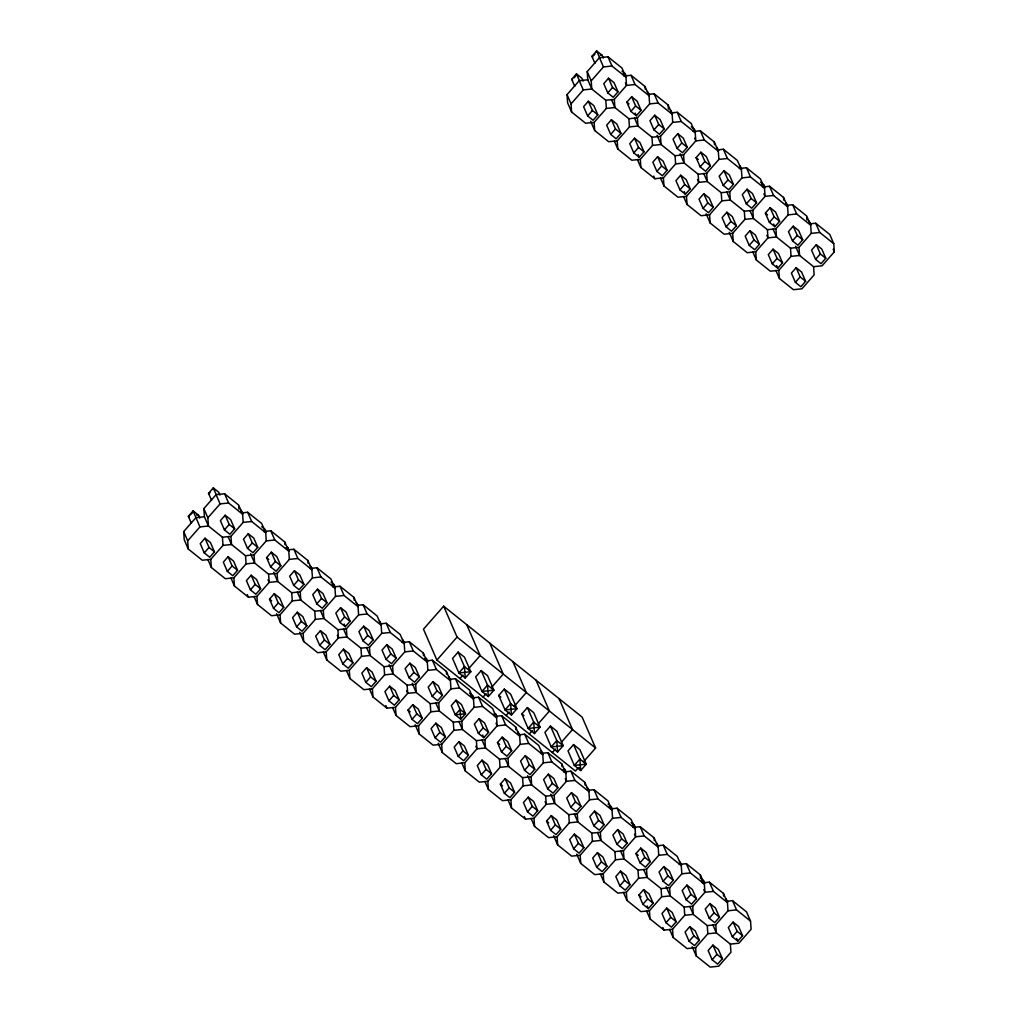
<?xml version="1.0" encoding="UTF-8"?>
<svg xmlns="http://www.w3.org/2000/svg" width="1018" height="1018" viewBox="0 0 1018 1018"><rect width="100%" height="100%" fill="white"/><g stroke="black" fill="none" stroke-linecap="round" stroke-linejoin="round"><path stroke-width="1.5" d="M193.076 512.156L193.115 510.883L198.574 515.248L199.782 518.035M213.246 489.149L213.296 487.889L218.743 492.254L219.964 495.041M576.43 75.167L576.481 73.894L581.927 78.271L583.136 81.058M596.612 52.172L596.65 50.9L602.109 55.265L603.318 58.051M574.737 86.288L571.709 79.328L576.481 73.894L579.509 80.867M594.919 63.294L591.891 56.334L596.65 50.9L599.678 57.861M192.275 513.059L188.355 516.317L191.384 523.277M574.05 77.89L575.641 76.07M593.43 55.786L595.021 53.979M230.946 536.333L231.519 544.503L223.006 545.394L210.777 559.34L202.251 560.218L188.254 549.007L184.245 539.782L183.673 531.612L195.901 517.666L204.427 516.775L208.436 526.013L222.433 537.224L230.946 536.333L243.187 522.399L251.701 521.509L265.698 532.719L266.271 540.889L254.042 554.835L245.516 555.713L231.519 544.503L228.083 536.588M204.427 516.775L203.854 508.606L216.083 494.672L224.596 493.781L238.594 504.992L242.615 514.23L243.187 522.399M614.312 99.357L614.885 107.526L606.372 108.404L594.13 122.351L585.617 123.242L571.62 112.031L567.599 102.793L567.026 94.623L579.267 80.676L587.78 79.798L591.789 89.024L605.786 100.248L614.312 99.357L626.541 85.41L635.054 84.519L649.051 95.73L649.624 103.9L637.395 117.846L628.882 118.737L614.885 107.526L611.436 99.611M587.78 79.798L587.208 71.629L599.437 57.682L607.962 56.792L621.96 68.015L625.968 77.241L626.541 85.41L625.396 82.776M188.254 549.007L187.681 540.838L199.922 526.904L208.436 526.013L207.863 517.844L203.854 508.606M207.863 517.844L220.092 503.897L228.617 503.007L242.615 514.23M571.62 112.031L571.047 103.861L583.276 89.915L591.789 89.024L591.216 80.855L587.208 71.629M591.216 80.855L603.458 66.921L611.971 66.03L625.968 77.241M205 538.217L200.241 543.65L204.249 552.889L209.708 557.253L214.467 551.82L210.459 542.581L205 538.217L209.021 547.455L214.467 551.82M225.182 515.223L220.41 520.656L224.431 529.882L229.877 534.246L234.649 528.826L230.628 519.587L225.182 515.223L229.19 524.448L234.649 528.826M588.366 101.227L583.594 106.661L587.615 115.899L593.061 120.264L597.833 114.83L593.812 105.605L588.366 101.227L592.374 110.466L597.833 114.83M608.535 78.233L603.776 83.667L607.784 92.905L613.243 97.27L618.002 91.836L613.994 82.598L608.535 78.233L612.556 87.472L618.002 91.836M204.249 552.889L209.021 547.455M224.431 529.882L229.19 524.448M587.615 115.899L592.374 110.466M607.784 92.905L612.556 87.472M228.096 556.706L223.324 562.14L227.332 571.378L232.791 575.743L237.563 570.309L233.542 561.083L228.096 556.706L232.104 565.944L237.563 570.309M248.265 533.712L243.506 539.146L247.514 548.384L252.973 552.749L257.732 547.315L253.724 538.077L248.265 533.712L252.286 542.95L257.732 547.315M611.449 119.73L606.677 125.163L610.698 134.389L616.157 138.766L620.916 133.333L616.908 124.094L611.449 119.73L615.457 128.955L620.916 133.333M626.859 102.156L631.631 96.723L637.077 101.1L641.098 110.326L636.326 115.759L630.88 111.395L626.859 102.156L629.035 103.912M227.332 571.378L232.104 565.944M247.514 548.384L252.286 542.95M610.698 134.389L615.457 128.955M630.88 111.395L635.639 105.961L631.631 96.723M207.901 559.595L211.35 567.51L225.347 578.72L233.86 577.83L246.089 563.883L254.615 563.005L268.612 574.216L277.125 573.325L289.354 559.378L297.88 558.5L311.877 569.711L312.45 577.88L300.208 591.827L291.695 592.705L277.698 581.494L273.689 572.269M590.694 121.295L594.703 130.52L608.7 141.731L617.213 140.853L629.455 126.906L637.968 126.016L651.965 137.226L660.478 136.348L672.72 122.402L681.233 121.511L695.23 132.722L695.803 140.891L683.574 154.838L675.049 155.729L661.051 144.505L657.043 135.279M251.179 575.208L246.407 580.642L250.428 589.867L255.874 594.245L260.646 588.811L256.625 579.573L251.179 575.208L255.187 584.434L260.646 588.811M266.589 557.635L271.348 552.201L276.807 556.579L280.828 565.804L276.056 571.238L270.597 566.873L266.589 557.635L268.765 559.391M634.532 138.219L629.773 143.653L633.781 152.891L639.24 157.256L644 151.822L639.991 142.596L634.532 138.219L638.553 147.457L644 151.822M654.714 115.225L649.942 120.658L653.963 129.884L659.41 134.261L664.181 128.828L660.173 119.59L654.714 115.225L658.722 124.45L664.181 128.828M250.428 589.867L255.187 584.434M270.597 566.873L275.369 561.44L271.348 552.201M633.781 152.891L638.553 147.457M653.963 129.884L658.722 124.45M230.997 578.084L234.433 585.999L248.43 597.21L256.943 596.332L269.185 582.385L277.698 581.494L277.125 573.325M614.35 141.108L617.799 149.01L631.796 160.233L640.309 159.342L652.538 145.396L661.051 144.505L660.478 136.348M269.503 599.131L274.262 593.698L279.721 598.075L283.729 607.301L278.97 612.734L273.511 608.37L269.503 599.131L271.679 600.875M294.444 570.704L289.672 576.137L293.693 585.363L299.139 589.74L303.911 584.307L299.89 575.068L294.444 570.704L298.452 579.929L303.911 584.307M657.628 156.721L652.856 162.155L656.877 171.38L662.324 175.745L667.095 170.324L663.074 161.086L657.628 156.721L661.636 165.947L667.095 170.324M677.797 133.714L673.038 139.148L677.046 148.386L682.505 152.751L687.265 147.317L683.256 138.092L677.797 133.714L681.818 142.953L687.265 147.317M273.511 608.37L278.283 602.936L274.262 593.698M293.693 585.363L298.452 579.929M656.877 171.38L661.636 165.947M677.046 148.386L681.818 142.953M254.08 596.586L257.516 604.488L271.513 615.712L280.039 614.821L292.268 600.875L300.781 599.984L314.778 611.207L323.304 610.316L335.533 596.37L344.046 595.479L358.043 606.703L358.616 614.872L346.387 628.806L337.874 629.697L323.877 618.486L320.428 610.571M637.433 159.597L640.882 167.512L654.879 178.723L663.392 177.832L675.634 163.898L684.147 163.007L698.144 174.218L706.657 173.327L718.886 159.393L727.412 158.503L741.409 169.713L741.982 177.883L729.741 191.829L721.228 192.707L707.23 181.497L703.794 173.582M297.358 612.2L292.586 617.633L296.594 626.859L302.053 631.224L306.825 625.79L302.804 616.564L297.358 612.2L301.366 621.425L306.825 625.79M317.527 589.193L312.768 594.627L316.776 603.865L322.235 608.23L326.994 602.796L322.986 593.57L317.527 589.193L321.548 598.431L326.994 602.796M680.711 175.211L675.939 180.644L679.96 189.882L685.407 194.247L690.179 188.814L686.17 179.575L680.711 175.211L684.72 184.449L690.179 188.814M696.121 157.65L700.893 152.216L706.339 156.581L710.36 165.807L705.589 171.24L700.142 166.876L696.121 157.65L698.297 159.393M296.594 626.859L301.366 621.425M316.776 603.865L321.548 598.431M679.96 189.882L684.72 184.449M700.142 166.876L704.901 161.442L700.893 152.216M276.591 613.752L280.612 622.991L294.609 634.201L303.122 633.311L315.351 619.377L323.877 618.486L323.304 610.316M660.529 178.086L663.965 186.001L677.963 197.212L686.476 196.334L698.717 182.387L707.23 181.497L706.657 173.327M320.441 630.689L315.669 636.123L319.69 645.348L325.136 649.726L329.908 644.292L325.887 635.054L320.441 630.689L324.449 639.928L329.908 644.292M340.61 607.695L335.851 613.129L339.859 622.354L345.318 626.719L350.09 621.285L346.069 612.06L340.61 607.695L344.631 616.921L350.09 621.285M703.794 193.7L699.035 199.134L703.044 208.372L708.503 212.737L713.262 207.303L709.253 198.077L703.794 193.7L707.815 202.938L713.262 207.303M723.976 170.706L719.204 176.139L723.225 185.378L728.672 189.742L733.444 184.309L729.422 175.071L723.976 170.706L727.985 179.944L733.444 184.309M319.69 645.348L324.449 639.928M339.859 622.354L344.631 616.921M703.044 208.372L707.815 202.938M723.225 185.378L727.985 179.944M299.686 632.254L303.695 641.48L317.692 652.691L326.205 651.813L338.447 637.866L346.96 636.975L360.957 648.186L369.47 647.308L381.712 633.361L390.225 632.471L404.222 643.681L404.795 651.851L392.566 665.797L384.041 666.688L370.043 655.477L366.607 647.563M683.612 196.589L687.061 204.503L701.058 215.714L709.571 214.823L721.8 200.877L730.313 199.999L744.311 211.21L752.836 210.319L765.065 196.372L773.578 195.494L787.576 206.705L788.148 214.874L775.92 228.821L767.407 229.699L753.409 218.488L749.961 210.573M343.524 649.179L338.765 654.612L342.773 663.851L348.232 668.215L352.991 662.782L348.983 653.556L343.524 649.179L347.545 658.417L352.991 662.782M363.706 626.185L358.934 631.618L362.955 640.844L368.401 645.221L373.173 639.788L369.152 630.549L363.706 626.185L367.714 635.423L373.173 639.788M726.89 212.202L722.118 217.636L726.139 226.861L731.586 231.239L736.358 225.805L732.336 216.567L726.89 212.202L730.899 221.428L736.358 225.805M747.059 189.195L742.3 194.629L746.309 203.867L751.768 208.232L756.527 202.798L752.518 193.573L747.059 189.195L751.08 198.434L756.527 202.798M342.773 663.851L347.545 658.417M362.955 640.844L367.714 635.423M726.139 226.861L730.899 221.428M746.309 203.867L751.08 198.434M323.342 652.067L326.778 659.982L340.776 671.193L349.301 670.302L361.53 656.355L370.043 655.477L369.47 647.308M706.123 213.755L710.144 222.993L724.142 234.204L732.655 233.326L744.883 219.379L753.409 218.488L752.836 210.319M366.62 667.681L361.848 673.114L365.856 682.34L371.315 686.717L376.087 681.284L372.066 672.045L366.62 667.681L370.628 676.906L376.087 681.284M386.789 644.674L382.03 650.108L386.038 659.346L391.497 663.711L396.256 658.277L392.248 649.051L386.789 644.674L390.81 653.912L396.256 658.277M749.973 230.692L745.201 236.125L749.223 245.363L754.669 249.728L759.441 244.295L755.432 235.069L749.973 230.692L753.982 239.93L759.441 244.295M765.383 213.131L770.155 207.697L775.601 212.062L779.623 221.3L774.851 226.734L769.392 222.357L765.383 213.131L767.559 214.874M365.856 682.34L370.628 676.906M386.038 659.346L390.81 653.912M749.223 245.363L753.982 239.93M769.392 222.357L774.164 216.923L770.155 207.697M583.492 761.833L595.594 748.039L582.169 717.143L443.644 606.181L423.463 629.175L436.9 660.071L575.424 771.033L578.453 767.585M346.425 670.557L349.874 678.472L363.871 689.682L372.384 688.804L384.613 674.858L393.139 673.967L407.136 685.178L415.649 684.287L427.878 670.353L436.404 669.462L450.401 680.673L450.974 688.842L438.733 702.789L430.22 703.68L416.222 692.456L412.214 683.231M729.219 232.257L733.227 241.482L747.225 252.706L755.738 251.815L767.979 237.868L776.492 236.978L790.49 248.201L799.003 247.31L811.244 233.364L819.757 232.473L833.755 243.696L834.327 251.853L822.099 265.8L813.573 266.691L799.575 255.48L795.567 246.241M389.703 686.17L384.931 691.604L388.952 700.842L394.399 705.207L399.171 699.773L395.149 690.535L389.703 686.17L393.711 695.409L399.171 699.773M409.872 663.176L405.113 668.61L409.121 677.835L414.581 682.213L419.352 676.779L415.331 667.541L409.872 663.176L413.893 672.402L419.352 676.779M773.056 249.194L768.297 254.627L772.306 263.853L777.765 268.218L782.524 262.784L778.515 253.558L773.056 249.194L777.078 258.419L782.524 262.784M793.238 226.187L788.466 231.62L792.488 240.859L797.934 245.223L802.706 239.79L798.685 230.552L793.238 226.187L797.247 235.425L802.706 239.79M388.952 700.842L393.711 695.409M409.121 677.835L413.893 672.402M772.306 263.853L777.078 258.419M792.488 240.859L797.247 235.425M369.521 689.046L372.957 696.961L386.955 708.184L395.468 707.294L407.709 693.347L416.222 692.456L415.649 684.287M436.9 660.071L457.069 637.077L443.644 606.181M752.875 252.07L756.31 259.984L770.321 271.195L778.834 270.304L791.062 256.358L799.575 255.48L799.003 247.31M458.125 652.105L452.565 658.442L458.876 672.949L465.239 678.052L470.8 671.715L464.488 657.195L458.125 652.105L464.437 666.612L465.239 678.052M408.027 710.093L412.786 704.672L418.245 709.037L422.254 718.263L417.495 723.696L412.036 719.332L408.027 710.093L410.203 711.849M432.968 681.666L428.196 687.099L432.217 696.337L437.664 700.702L442.436 695.269L438.414 686.03L432.968 681.666L436.976 690.904L442.436 695.269M796.152 267.683L791.38 273.117L795.402 282.342L800.848 286.72L805.62 281.286L801.599 272.048L796.152 267.683L800.161 276.921L805.62 281.286M816.321 244.689L811.562 250.123L815.571 259.348L821.03 263.713L825.789 258.279L821.78 249.054L816.321 244.689L820.343 253.915L825.789 258.279M412.036 719.332L416.807 713.898L412.786 704.672M432.217 696.337L436.976 690.904M795.402 282.342L800.161 276.921M815.571 259.348L820.343 253.915M392.604 707.548L396.04 715.463L410.038 726.674L418.563 725.783L430.792 711.837L439.305 710.958L453.303 722.169L461.828 721.278L474.057 707.332L482.57 706.454L496.568 717.665L497.14 725.834L484.912 739.781L476.399 740.659L462.401 729.448L458.953 721.533M459.983 678.561L463.012 675.112M469.069 668.215L480.165 655.567L466.728 624.67M481.221 670.595L475.661 676.932L481.972 691.451L488.335 696.541L493.895 690.204L487.584 675.697L481.221 670.595L487.533 685.114L488.335 696.541M435.882 723.162L431.11 728.595L435.119 737.821L440.578 742.198L445.35 736.765L441.328 727.526L435.882 723.162L439.891 732.387L445.35 736.765M456.051 700.168L451.292 705.589L455.3 714.827L460.76 719.192L465.519 713.758L461.51 704.532L456.051 700.168L460.072 709.393L460.76 719.192M435.119 737.821L439.891 732.387M415.115 724.727L419.136 733.953L433.134 745.163L441.647 744.285L453.875 730.339L462.401 729.448L461.828 721.278M483.066 697.063L486.095 693.614M492.152 686.705L503.248 674.056L489.811 643.16M498.744 695.434L504.304 689.084L510.667 694.187L516.979 708.706L511.418 715.043L505.055 709.94L498.744 695.434L500.869 697.126M458.965 741.651L454.193 747.085L458.215 756.323L463.661 760.688L468.433 755.254L464.412 746.029L458.965 741.651L462.974 750.89L468.433 755.254M479.134 718.657L474.375 724.091L478.384 733.316L483.843 737.694L488.602 732.26L484.593 723.022L479.134 718.657L483.156 727.883L488.602 732.26M458.215 756.323L462.974 750.89M478.384 733.316L483.156 727.883M438.211 743.216L442.219 752.455L456.217 763.665L464.73 762.775L476.971 748.828L485.484 747.95L499.482 759.161L507.995 758.27L520.236 744.323L528.749 743.445L542.747 754.656L543.319 762.826L531.091 776.759L522.565 777.65L508.567 766.439L505.132 758.525M506.162 715.552L509.191 712.104M514.23 706.352L526.331 692.558L512.907 661.662M521.827 713.923L527.388 707.586L533.75 712.676L540.062 727.196L534.501 733.533L528.138 728.443L521.827 713.923L523.952 715.616M482.048 760.153L477.289 765.587L481.298 774.813L486.757 779.19L491.516 773.756L487.507 764.518L482.048 760.153L486.07 769.379L491.516 773.756M497.458 742.58L502.23 737.147L507.677 741.524L511.698 750.75L506.926 756.183L501.48 751.818L497.458 742.58L499.647 744.336M481.298 774.813L486.07 769.379M501.48 751.818L506.239 746.385L502.23 737.147M461.867 763.029L465.302 770.944L479.3 782.155L487.826 781.264L500.054 767.33L508.567 766.439L507.995 758.27M529.245 734.054L532.274 730.593M538.331 723.696L549.427 711.048L535.99 680.151M550.484 726.076L544.923 732.413L551.234 746.932L557.597 752.022L563.158 745.685L556.846 731.178L550.484 726.076L556.795 740.595L557.597 752.022M500.372 784.076L505.132 778.643L510.591 783.007L514.612 792.246L509.84 797.679L504.381 793.315L500.372 784.076L502.548 785.82M525.313 755.649L520.554 761.082L524.563 770.308L530.022 774.685L534.781 769.252L530.772 760.013L525.313 755.649L529.335 764.874L534.781 769.252M504.381 793.315L509.153 787.881L505.132 778.643M524.563 770.308L529.335 764.874M484.95 781.519L488.398 789.434L502.396 800.657L510.909 799.766L523.137 785.82L531.663 784.929L545.661 796.152L554.174 795.262L566.402 781.315L574.928 780.424L588.926 791.635L589.498 799.804L577.257 813.751L568.744 814.642L554.746 803.431L550.725 794.193M552.329 752.544L555.357 749.095M561.414 742.198L572.51 729.55L559.073 698.653M573.567 744.578L568.006 750.915L574.317 765.421L580.68 770.524L586.241 764.187L579.929 749.668L573.567 744.578L579.878 759.084L580.68 770.524L579.42 767.623M528.227 797.132L523.456 802.566L527.477 811.804L532.923 816.169L537.695 810.735L533.674 801.51L528.227 797.132L532.236 806.371L537.695 810.735M548.397 774.138L543.637 779.572L547.646 788.81L553.105 793.175L557.864 787.741L553.856 778.503L548.397 774.138L552.418 783.376L557.864 787.741M527.477 811.804L532.236 806.371M547.646 788.81L552.418 783.376M508.046 800.021L511.481 807.936L525.479 819.146L533.992 818.256L546.233 804.309L554.746 803.431L554.174 795.262M546.551 821.068L551.311 815.634L556.77 819.999L560.778 829.237L556.019 834.671L550.56 830.294L546.551 821.068L548.727 822.811M571.492 792.628L566.721 798.061L570.742 807.299L576.188 811.664L580.96 806.231L576.939 797.005L571.492 792.628L575.501 801.866L580.96 806.231M550.56 830.294L555.332 824.86L551.311 815.634M570.742 807.299L575.501 801.866M531.129 818.51L534.565 826.425L548.562 837.636L557.088 836.758L569.316 822.811L577.83 821.92L591.827 833.131L600.353 832.253L612.582 818.307L621.095 817.416L635.092 828.627L635.665 836.796L623.436 850.743L614.923 851.633L600.925 840.41L597.477 832.508M574.394 834.124L569.635 839.557L573.643 848.796L579.102 853.16L583.874 847.727L579.853 838.501L574.394 834.124L578.415 843.362L583.874 847.727M594.576 811.13L589.816 816.563L593.825 825.789L599.284 830.166L604.043 824.733L600.035 815.494L594.576 811.13L598.597 820.355L604.043 824.733M573.643 848.796L578.415 843.362M593.825 825.789L598.597 820.355M553.639 835.689L557.66 844.915L571.658 856.138L580.171 855.247L592.4 841.301L600.925 840.41L600.353 832.253M597.49 852.626L592.718 858.059L596.739 867.285L602.185 871.65L606.957 866.229L602.936 856.991L597.49 852.626L601.498 861.852L606.957 866.229M617.659 829.619L612.9 835.053L616.908 844.291L622.367 848.656L627.126 843.222L623.118 833.996L617.659 829.619L621.68 838.857L627.126 843.222M596.739 867.285L601.498 861.852M616.908 844.291L621.68 838.857M576.735 854.178L580.744 863.417L594.741 874.627L603.254 873.737L615.496 859.803L624.009 858.912L638.006 870.123L646.519 869.232L658.761 855.298L667.274 854.407L681.271 865.618L681.844 873.788L669.615 887.734L661.089 888.612L647.092 877.401L643.656 869.487M620.573 871.115L615.814 876.549L619.822 885.787L625.281 890.152L630.04 884.718L626.032 875.48L620.573 871.115L624.594 880.354L630.04 884.718M635.983 853.555L640.755 848.121L646.201 852.486L650.222 861.712L645.45 867.145L640.004 862.78L635.983 853.555L638.171 855.298M619.822 885.787L624.594 880.354M640.004 862.78L644.763 857.347L640.755 848.121M600.391 873.991L603.827 881.906L617.824 893.117L626.35 892.239L638.579 878.292L647.092 877.401L646.519 869.232M638.897 895.038L643.656 889.605L649.115 893.982L653.136 903.208L648.364 908.641L642.905 904.277L638.897 895.038L641.073 896.794M663.838 866.611L659.079 872.044L663.087 881.283L668.546 885.647L673.305 880.214L669.297 870.975L663.838 866.611L667.859 875.849L673.305 880.214M642.905 904.277L647.677 898.843L643.656 889.605M663.087 881.283L667.859 875.849M623.474 892.493L626.923 900.408L640.92 911.619L649.433 910.728L661.662 896.782L670.188 895.904L684.185 907.114L692.698 906.224L704.927 892.277L713.453 891.399L727.45 902.61L728.023 910.779L715.781 924.726L707.268 925.604L693.271 914.393L689.835 906.478M666.752 908.107L661.98 913.54L666.001 922.766L671.447 927.144L676.219 921.71L672.198 912.472L666.752 908.107L670.76 917.333L676.219 921.71M686.921 885.1L682.162 890.534L686.17 899.772L691.629 904.137L696.388 898.703L692.38 889.477L686.921 885.1L690.942 894.338L696.388 898.703M666.001 922.766L670.76 917.333M686.17 899.772L690.942 894.338M646.57 910.983L650.006 918.898L664.003 930.108L672.516 929.23L684.758 915.284L693.271 914.393L692.698 906.224M689.835 926.596L685.076 932.03L689.084 941.268L694.543 945.633L699.302 940.199L695.294 930.974L689.835 926.596L693.856 935.835L699.302 940.199M710.017 903.602L705.245 909.036L709.266 918.261L714.712 922.639L719.484 917.205L715.463 907.967L710.017 903.602L714.025 912.828L719.484 917.205M689.084 941.268L693.856 935.835M709.266 918.261L714.025 912.828M669.653 929.485L673.089 937.387L687.086 948.611L695.612 947.72L707.841 933.773L716.354 932.882L730.351 944.106L738.877 943.215L751.106 929.269L750.533 921.099L746.512 911.874L732.515 900.65L726.839 901.248M712.918 945.098L708.159 950.532L712.167 959.758L717.626 964.122L722.386 958.689L718.377 949.463L712.918 945.098L716.939 954.324L722.386 958.689M733.1 922.092L728.328 927.525L732.349 936.764L737.808 941.128L742.567 935.695L738.559 926.456L733.1 922.092L737.121 931.33L742.567 935.695M712.167 959.758L716.939 954.324M732.349 936.764L737.121 931.33M210.077 492.776L208.525 493.323L211.553 500.283M623.945 76.032L631.045 75.294L645.043 86.505L649.051 95.73M648.453 94.381L654.129 93.783L668.126 104.994L672.147 114.232L672.72 122.402M649.624 103.9L658.15 103.022L672.147 114.232M671.536 112.871L677.225 112.285L691.222 123.496L695.23 132.722M693.207 131.513L700.308 130.775L714.305 141.986L718.314 151.224L718.886 159.393M718.314 151.224L704.316 140L695.803 140.891L694.658 138.257M717.715 149.862L723.391 149.264L737.388 160.475L741.409 169.713M739.386 168.504L746.487 167.766L760.484 178.977L764.493 188.203L765.065 196.372L763.92 193.738M741.982 177.883L750.495 176.992L764.493 188.203M762.469 186.994L769.57 186.256L783.567 197.467L787.576 206.705M786.978 205.343L792.653 204.745L806.65 215.969L810.672 225.194L811.244 233.364M788.148 214.874L796.674 213.984L810.672 225.194M810.061 223.833L815.749 223.247L829.746 234.458L833.755 243.696M242.004 512.868L247.679 512.27L261.69 523.494L265.698 532.719M263.675 531.511L270.775 530.772L284.773 541.983L288.781 551.209L289.354 559.378M266.271 540.889L274.784 539.998L288.781 551.209M288.183 549.86L293.858 549.262L307.856 560.473L311.877 569.711M309.854 568.502L316.942 567.751L330.939 578.975L334.96 588.2L335.533 596.37M312.45 577.88L320.963 576.99L334.96 588.2M332.937 586.992L340.037 586.253L354.035 597.464L358.043 606.703M357.445 605.341L363.121 604.743L377.118 615.954L381.139 625.192L381.712 633.361M358.616 614.872L367.142 613.981L381.139 625.192M380.528 623.83L386.204 623.245L400.201 634.456L404.222 643.681M402.199 642.473L409.3 641.734L423.297 652.945L427.305 662.184L427.878 670.353M404.795 651.851L413.308 650.973L427.305 662.184M426.707 660.822L432.383 660.224L446.38 671.447L450.401 680.673M449.791 679.311L455.466 678.726L469.463 689.937L473.485 699.175L474.057 707.332M450.974 688.842L459.487 687.952L473.485 699.175M472.886 697.814L478.562 697.215L492.559 708.426L496.568 717.665M494.544 716.456L501.645 715.718L515.642 726.928L519.664 736.154L520.236 744.323M519.664 736.154L505.666 724.943L497.14 725.834L495.995 723.2M519.053 734.792L524.728 734.207L538.726 745.418L542.747 754.656M540.723 753.435L547.824 752.696L561.821 763.92L565.83 773.146L566.402 781.315L565.257 778.681M543.319 762.826L551.832 761.935L565.83 773.146M563.807 771.937L570.907 771.199L584.905 782.409L588.926 791.635M588.315 790.286L593.99 789.688L607.988 800.899L612.009 810.137L612.582 818.307M589.498 799.804L598.011 798.926L612.009 810.137M611.411 808.776L617.086 808.19L631.084 819.401L635.092 828.627M633.069 827.418L640.169 826.68L654.167 837.89L658.188 847.129L658.761 855.298M658.188 847.129L644.19 835.905L635.665 836.796L634.519 834.162M657.577 845.767L663.252 845.169L677.25 856.38L681.271 865.618M679.248 864.409L686.348 863.671L700.346 874.882L704.354 884.108L704.927 892.277L703.782 889.643M681.844 873.788L690.357 872.897L704.354 884.108M702.331 882.899L709.431 882.161L723.429 893.371L727.45 902.61M728.023 910.779L736.536 909.888L750.533 921.099M600.251 55.087L602.109 55.265M623.334 73.576L625.192 73.767L626.401 76.554M761.858 184.538L763.716 184.729L764.925 187.516M196.716 515.07L198.574 515.248M286.147 547.544L288.005 547.735L289.227 550.522M332.326 584.536L334.184 584.726L335.393 587.513M424.671 658.519L426.529 658.697L427.751 661.484M470.85 695.51L472.708 695.688L473.917 698.475M493.934 714L495.791 714.191L497 716.965M563.196 769.481L565.054 769.672L566.262 772.458M609.375 806.472L611.233 806.65L612.442 809.437M632.458 824.962L634.316 825.153L635.525 827.939M701.72 880.443L703.578 880.634L704.787 883.42M622.011 71.209L625.192 73.767M647.372 91.531L649.497 95.043M670.455 110.02L672.58 113.532M691.273 126.703L694.454 129.248L695.663 132.035M716.634 147.012L718.759 150.524M739.717 165.501L741.842 169.013M760.535 182.184L763.716 184.729M785.896 202.493L788.021 206.005M808.979 220.995L811.104 224.507M591.891 56.334L592.794 57.059M635.639 105.961L641.098 110.326M704.901 161.442L710.36 165.807M774.164 216.923L779.623 221.3M571.709 79.328L572.625 80.066M775.958 270.559L779.406 278.474L793.404 289.685L801.917 288.807L814.145 274.86L813.573 266.691M457.069 637.077L595.594 748.039M240.922 510.018L243.047 513.53M261.741 526.688L264.922 529.245L266.131 532.032M287.101 547.01L288.005 547.735M310.185 565.499L312.31 569.011M331.003 582.181L334.184 584.726M356.364 602.491L358.489 606.003M379.447 620.98L381.572 624.492M402.543 639.482L404.655 642.994M425.626 657.972L426.529 658.697M448.709 676.474L450.834 679.986M469.527 693.143L472.708 695.688M494.888 713.453L495.791 714.191M517.971 731.955L520.096 735.467M541.067 750.444L543.179 753.956M564.15 768.934L565.054 769.672M587.233 787.436L589.358 790.948M608.051 804.105L611.233 806.65M631.135 822.608L634.316 825.153M656.495 842.917L658.621 846.429M679.591 861.406L681.704 864.918M700.397 878.089L703.578 880.634M725.758 898.398L727.883 901.91M209.441 494.048L208.525 493.323L213.296 487.889L216.325 494.85M275.369 561.44L280.828 565.804M506.239 746.385L511.698 750.75M644.763 857.347L650.222 861.712M189.259 517.042L188.355 516.317L193.115 510.883L199.922 526.904M278.283 602.936L283.729 607.301M416.807 713.898L422.254 718.263M509.153 787.881L514.612 792.246M555.332 824.86L560.778 829.237M647.677 898.843L653.136 903.208M692.164 946.651L696.185 955.889L710.182 967.1L718.695 966.209L730.924 952.263L730.351 944.106M833.182 249.219L834.327 251.853M815.749 223.247L819.757 232.473M792.653 204.745L796.674 213.984M769.57 186.256L773.578 195.494M773.705 224.087L774.851 226.734M746.487 167.766L750.495 176.992M773.056 229.075L776.492 236.978L775.92 228.821M766.834 235.234L767.979 237.868L767.407 229.699M776.619 265.583L777.765 268.218M723.391 149.264L727.412 158.503M700.308 130.775L704.316 140M726.877 192.084L730.313 199.999L729.741 191.829M677.225 112.285L681.233 121.511M697.572 179.753L698.717 182.387L698.144 174.218M654.129 93.783L658.15 103.022M680.126 153.769L684.147 163.007L683.574 154.838M684.261 191.613L685.407 194.247M631.045 75.294L635.054 84.519M635.181 113.125L636.326 115.759M607.962 56.792L611.971 66.03M634.532 118.101L637.968 126.016L637.395 117.846M653.734 176.089L654.879 178.723M599.437 57.682L603.458 66.921M638.095 154.621L639.24 157.256M579.267 80.676L583.276 89.915M567.026 94.623L571.047 103.861M732.515 900.65L736.536 909.888M736.65 938.494L737.808 941.128M709.431 882.161L713.453 891.399M686.348 863.671L690.357 872.897M712.918 924.98L716.354 932.882L715.781 924.726M663.252 845.169L667.274 854.407M640.169 826.68L644.19 835.905M666.166 886.665L670.188 895.904L669.615 887.734M617.086 808.19L621.095 817.416M662.858 927.474L664.003 930.108M647.219 906.007L648.364 908.641M593.99 789.688L598.011 798.926M620.573 850.997L624.009 858.912L623.436 850.743M570.907 771.199L574.928 780.424M547.824 752.696L551.832 761.935M574.394 814.006L577.83 821.92L577.257 813.751M527.388 707.586L533.699 722.093L534.501 733.533M524.728 734.207L528.749 743.445M504.304 689.084L510.616 703.603L511.418 715.043M545.088 801.675L546.233 804.309L545.661 796.152M501.645 715.718L505.666 724.943M527.642 775.703L531.663 784.929L531.091 776.759M478.562 697.215L482.57 706.454M524.334 816.512L525.479 819.146M482.697 735.047L483.843 737.694M455.466 678.726L459.487 687.952M482.048 740.035L485.484 747.95L484.912 739.781M475.826 746.194L476.971 748.828L476.399 740.659M432.383 660.224L436.404 669.462M409.3 641.734L413.308 650.973M435.869 703.044L439.305 710.958L438.733 702.789M386.204 623.245L390.225 632.471M406.564 690.713L407.709 693.347L407.136 685.178M363.121 604.743L367.142 613.981M389.118 664.729L393.139 673.967L392.566 665.797M340.037 586.253L344.046 595.479M385.809 705.538L386.955 708.184M344.173 624.085L345.318 626.719M316.942 567.751L320.963 576.99M343.524 629.06L346.96 636.975L346.387 628.806M337.302 635.232L338.447 637.866L337.874 629.697M293.858 549.262L297.88 558.5M270.775 530.772L274.784 539.998M297.345 592.082L300.781 599.984L300.208 591.827M247.679 512.27L251.701 521.509M268.039 579.738L269.185 582.385L268.612 574.216M224.596 493.781L228.617 503.007M250.593 553.767L254.615 563.005L254.042 554.835M216.083 494.672L220.092 503.897M247.285 594.576L248.43 597.21M183.673 531.612L187.681 540.838M806.752 217.33L806.943 220.053M790.49 248.201L791.062 256.358M783.567 197.467L783.758 200.19M778.834 270.304L779.406 278.474M755.738 251.815L756.31 259.984M744.311 211.21L744.883 219.379M732.655 233.326L733.227 241.482M721.228 192.707L721.8 200.877M714.305 141.986L714.496 144.709M709.571 214.823L710.144 222.993M686.476 196.334L687.061 204.503M675.049 155.729L675.634 163.898M668.126 104.994L668.419 109.079M723.429 893.371L723.62 896.095M663.392 177.832L663.965 186.001M651.965 137.226L652.538 145.396M707.268 925.604L707.841 933.773M645.043 86.505L645.234 89.228M700.346 874.882L700.537 877.605M640.309 159.342L640.882 167.512M695.612 947.72L696.185 955.889M628.882 118.737L629.455 126.906M684.185 907.114L684.758 915.284M617.213 140.853L617.799 149.01M672.516 929.23L673.089 937.387M605.786 100.248L606.372 108.404M661.089 888.612L661.662 896.782M654.167 837.89L654.358 840.614M594.13 122.351L594.703 130.52M649.433 910.728L650.006 918.898M638.006 870.123L638.579 878.292M626.35 892.239L626.923 900.408M614.923 851.633L615.496 859.803M603.254 873.737L603.827 881.906M591.827 833.131L592.4 841.301M584.905 782.409L585.096 785.132M580.171 855.247L580.744 863.417M568.744 814.642L569.316 822.811M561.821 763.92L562.012 766.643M557.088 836.758L557.66 844.915M533.992 818.256L534.565 826.425M522.565 777.65L523.137 785.82M515.642 726.928L515.833 729.651M510.909 799.766L511.481 807.936M499.482 759.161L500.054 767.33M487.826 781.264L488.398 789.434M464.73 762.775L465.302 770.944M453.303 722.169L453.875 730.339M446.38 671.447L446.571 674.17M441.647 744.285L442.219 752.455M430.22 703.68L430.792 711.837M423.297 652.945L423.488 655.668M418.563 725.783L419.136 733.953M395.468 707.294L396.04 715.463M384.041 666.688L384.613 674.858M372.384 688.804L372.957 696.961M360.957 648.186L361.53 656.355M354.035 597.464L354.226 600.187M349.301 670.302L349.874 678.472M326.205 651.813L326.778 659.982M314.778 611.207L315.351 619.377M307.856 560.473L308.047 563.196M303.122 633.311L303.695 641.48M291.695 592.705L292.268 600.875M284.773 541.983L284.964 544.706M280.039 614.821L280.612 622.991M256.943 596.332L257.516 604.488M245.516 555.713L246.089 563.883M238.696 506.353L238.886 509.076M233.86 577.83L234.433 585.999M222.433 537.224L223.006 545.394M210.777 559.34L211.35 567.51M464.437 666.612L458.876 672.949L470.8 671.715L464.437 666.612M460.072 709.393L455.3 714.827L465.519 713.758L460.072 709.393M487.533 685.114L481.972 691.451L493.895 690.204L487.533 685.114M510.616 703.603L505.055 709.94L516.979 708.706L510.616 703.603M533.699 722.093L528.138 728.443L540.062 727.196L533.699 722.093M556.795 740.595L551.234 746.932L563.158 745.685L556.795 740.595M579.878 759.084L574.317 765.421L586.241 764.187L579.878 759.084"/></g></svg>
